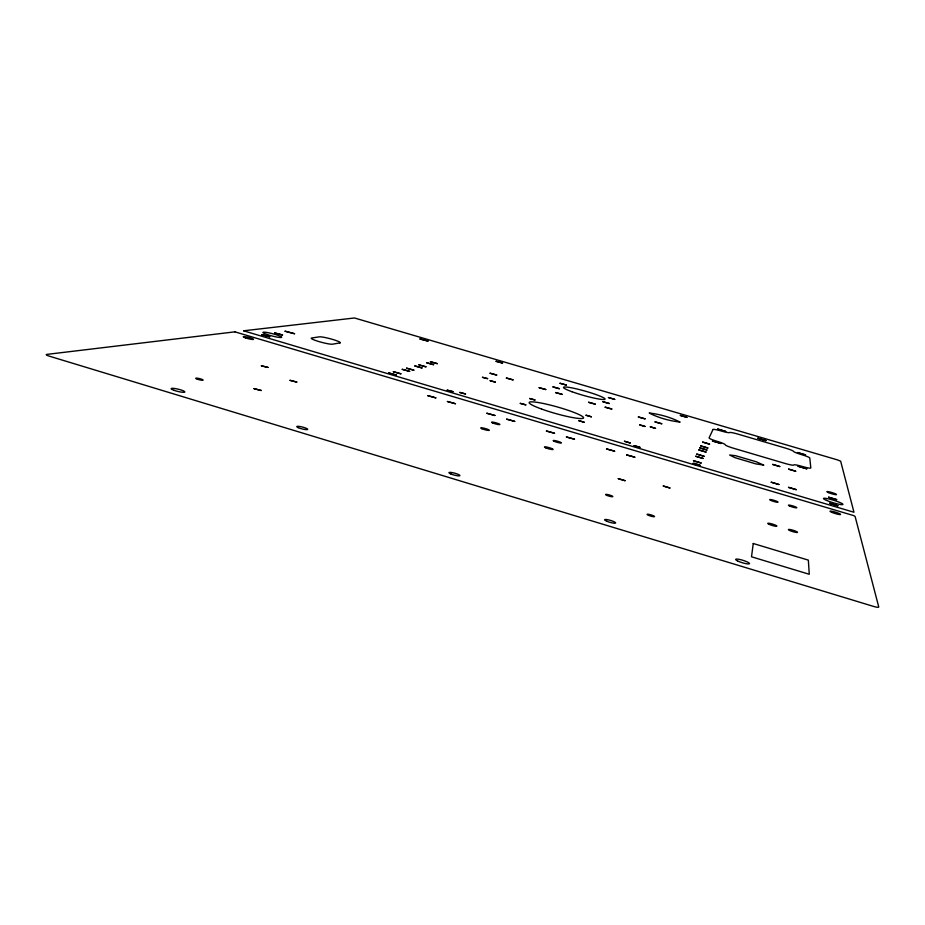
<?xml version="1.0" encoding="UTF-8"?>
<svg xmlns="http://www.w3.org/2000/svg" width="925" height="925" viewBox="0 0 925 925"><rect width="100%" height="100%" fill="white"/><g stroke="black" fill="none" stroke-linecap="round" stroke-linejoin="round"><path stroke-width="1.39" d="M243.645 330.838L853.972 512.253L840.652 461.17L837.391 459.875L354.483 317.98L243.714 330.792M495.303 382.106L490.181 380.695L495.303 382.106M566.262 385.02L560.03 383.285L566.262 385.02M559.405 388.697L552.977 386.904L559.405 388.697M753.251 543.507L751.516 556.792L809.259 574.275L808.346 560.134L753.251 543.507M709.556 444.116L702.665 442.104L709.556 444.116M534.962 399.982L529.678 398.502L534.962 399.982M707.822 447.989L700.792 445.931L707.822 447.989M706.931 449.989L699.82 447.908L706.931 449.989M706.018 452.036L698.826 449.932L706.018 452.036M704.122 456.268L696.768 454.117L704.122 456.268M703.15 458.453L695.704 456.279L703.15 458.453M701.115 462.986L693.507 460.754L701.115 462.986M700.075 465.333C690.848 464.789 690.513 460.743 700.075 465.333M713.002 429.489L709.07 437.93A8.787 0.971 16.4 0 0 717.118 441.329A8.88 0.994 16.4 0 1 725.258 444.752A8.903 0.994 16.4 0 0 733.502 448.232L785.175 463.483A8.973 0.994 16.6 0 0 793.8 464.986A8.996 0.994 16.7 0 1 802.345 466.478A8.903 0.971 16.7 0 0 810.82 467.958L809.768 457.967A8.464 0.879 16.6 0 0 801.593 454.649A8.383 0.867 16.6 0 1 793.5 451.365A8.36 0.867 16.6 0 0 785.51 448.116L737.826 434.091A8.29 0.856 16.4 0 0 729.628 432.565A8.279 0.856 16.3 0 1 721.35 431.027A8.36 0.879 16.3 0 0 713.002 429.489M502.553 363.039L496.112 361.328L502.553 363.039M487.614 378.649L482.492 377.308L487.614 378.649M661.733 423.754L655.05 421.904L661.733 423.754M267.938 367.398L261.382 365.814L267.938 367.398M634.793 457.17L626.688 454.938L634.793 457.17M465.541 393.946L459.852 392.454L465.541 393.946M645.049 418.84L638.377 416.99L645.049 418.84M452.949 391.668L447.214 390.165L452.949 391.668M614.628 451.169L606.546 448.937L614.628 451.169M525.793 404.849L520.278 403.369L525.793 404.849M611.807 409.023L605.135 407.185L611.807 409.023M574.494 439.202L566.424 436.982L574.494 439.202M837.9 505.767L829.621 503.304L837.9 505.767M836.663 499.604L828.592 497.211L836.663 499.604M595.237 404.132L588.577 402.294L595.237 404.132M427.963 341.082L419.973 338.966L427.963 341.082M554.514 433.247L546.444 431.027L554.514 433.247M796.252 489.649L788.539 487.359L796.252 489.649M562.238 394.397L555.59 392.558L562.238 394.397M514.716 421.384L506.669 419.164L514.716 421.384M806.727 468.813L798.102 466.258L806.727 468.813M778.908 484.492L771.207 482.214L778.908 484.492M763.645 465.078L755.887 463.899L734.924 457.655L729.617 455.007L735.491 455.678L756.245 461.783L763.645 465.078M795.697 471.23L788.609 469.137L795.697 471.23M545.785 389.541L539.148 387.702L545.785 389.541M494.91 415.475L486.862 413.267L494.91 415.475M296.775 382.083L290.068 380.348L296.775 382.083M805.548 454.915L797.512 452.545L805.548 454.915M779.763 466.524L772.699 464.431L779.763 466.524M261.232 390.5L254.017 388.65L261.232 390.5M513.017 379.874L506.38 378.036L513.017 379.874M455.458 403.716L447.434 401.508L455.458 403.716M496.69 375.053L490.065 373.226L496.69 375.053M669.908 487.995L663.294 486.018L669.908 487.995M765.981 440.612L757.806 438.207L765.981 440.612M435.825 397.866L427.801 395.657L435.825 397.866M294.543 333.717L285.085 331.231L294.543 333.717M282.541 335L274.725 332.954L282.541 335M269.753 336.758L261.729 334.653L269.753 336.758M721.003 443.503L712.481 440.982L721.003 443.503M624.999 480.688L618.282 478.664L624.999 480.688M725.651 431.397L717.707 429.061L725.651 431.397M433.582 364.681L426.691 362.773L433.582 364.681M437.282 363.641L430.46 361.756L437.282 363.641M425.939 366.809L418.898 364.866L425.939 366.809M413.833 370.185L406.561 368.185L413.833 370.185M421.985 367.919L414.874 365.942L421.985 367.919M679.875 422.043C669.515 420.887 658.299 417.811 649.223 413.012C659.606 414.192 670.718 417.256 679.875 422.043M409.625 371.364L402.259 369.329L409.625 371.364M396.386 375.064L388.766 372.96L396.386 375.064M400.895 373.804L393.368 371.723L400.895 373.804M639.915 447.342L634.145 445.63L639.915 447.342M630.202 442.971L624.479 441.271L630.202 442.971M655.513 428.356L650.344 426.83L655.513 428.356M686.905 417.348L680.361 415.429L686.905 417.348M645.014 426.46L639.811 424.922L645.014 426.46M584.218 422.262L578.715 420.621L584.218 422.262M591.352 416.805L586.034 415.233L591.352 416.805M609.332 403.52L602.88 401.716L609.332 403.52M614.732 399.38L608.453 397.53L614.732 399.38M339.891 342.921L332.514 344.192A11.227 1.307 14.8 0 1 319.021 341.603A11.227 1.307 14.8 0 1 311.679 338.007L319.368 336.839A11.042 1.26 14.8 0 1 332.572 339.406A11.042 1.26 14.8 0 1 339.891 342.921M234.892 331.844L46.77 354.402A5.562 0.867 13 0 0 49.337 356.171L873.512 606.407A5.804 0.994 17.9 0 0 878.75 606.939L855.093 516.428L853.787 515.641L234.892 331.844M541.622 409.058A28.236 3.388 15.8 0 0 583.548 417.915A28.236 3.388 15.8 0 0 543.993 403.624A28.236 3.388 15.8 0 0 541.622 409.058M770.93 500.448A4.336 0.578 16.8 0 0 777.902 502.252A4.336 0.578 16.8 0 0 772.849 499.997A4.336 0.578 16.8 0 0 770.93 500.448M648.598 515.375A3.897 0.636 16.5 0 0 654.53 516.624A3.897 0.636 16.5 0 0 649.327 514.439A3.897 0.636 16.5 0 0 648.598 515.375M789.696 506.044A4.359 0.578 16.9 0 0 796.668 507.848A4.359 0.578 16.9 0 0 791.534 505.57A4.359 0.578 16.9 0 0 789.696 506.044M769.057 524.302A4.787 0.705 17 0 0 776.734 526.279A4.787 0.705 17 0 0 771.173 523.7A4.787 0.705 17 0 0 769.057 524.302M267.152 334.538A9.747 1.168 14.5 0 0 281.686 337.301A9.747 1.168 14.5 0 0 267.938 332.665A9.747 1.168 14.5 0 0 267.152 334.538M789.719 530.499A4.798 0.705 17.1 0 0 797.396 532.476A4.798 0.705 17.1 0 0 791.742 529.875A4.798 0.705 17.1 0 0 789.719 530.499M492.713 422.968A4.313 0.59 15.5 0 0 499.708 424.621A4.313 0.59 15.5 0 0 494.736 422.494A4.313 0.59 15.5 0 0 492.713 422.968M554.387 441.387A4.324 0.601 15.8 0 0 561.325 443.017A4.324 0.601 15.8 0 0 556.145 440.832A4.324 0.601 15.8 0 0 554.387 441.387M197.279 379.169A3.827 0.59 13.9 0 0 203.142 380.14A3.827 0.59 13.9 0 0 197.892 378.267A3.827 0.59 13.9 0 0 197.279 379.169M481.89 428.726A4.463 0.636 15.4 0 0 489.14 430.426A4.463 0.636 15.4 0 0 484.029 428.206A4.463 0.636 15.4 0 0 481.89 428.726M545.773 447.839A4.486 0.636 15.8 0 0 552.977 449.527A4.486 0.636 15.8 0 0 547.635 447.238A4.486 0.636 15.8 0 0 545.773 447.839M826.522 500.402A10.175 1.26 17 0 0 842.675 504.599A10.175 1.26 17 0 0 830.372 499.338A10.175 1.26 17 0 0 826.522 500.402M607.066 495.453A3.781 0.601 16.2 0 0 612.824 496.632A3.781 0.601 16.2 0 0 607.748 494.563A3.781 0.601 16.2 0 0 607.066 495.453M571.893 391.703A21.599 2.289 15.8 0 0 604.904 399.311A21.599 2.289 15.8 0 0 575.963 388.754A21.599 2.289 15.8 0 0 571.893 391.703M173.946 390.292A7.065 1.145 13.7 0 0 184.815 392.038A7.065 1.145 13.7 0 0 175.183 388.558A7.065 1.145 13.7 0 0 173.946 390.292M298.22 427.651A5.677 0.96 14.4 0 0 307.516 429.57A5.677 0.96 14.4 0 0 300.995 426.703A5.677 0.96 14.4 0 0 298.22 427.651M450.787 473.924A5.7 0.983 15.3 0 0 459.829 475.762A5.7 0.983 15.3 0 0 452.707 472.698A5.7 0.983 15.3 0 0 450.787 473.924M606.835 521.261A5.77 1.006 16.3 0 0 615.622 523.007A5.77 1.006 16.3 0 0 607.864 519.746A5.77 1.006 16.3 0 0 606.835 521.261M737.526 560.908A7.273 1.26 17.1 0 0 749.238 563.868A7.273 1.26 17.1 0 0 740.925 559.741A7.273 1.26 17.1 0 0 737.526 560.908M245.495 337.891A5.319 0.659 14.4 0 0 253.496 339.394A5.319 0.659 14.4 0 0 246.073 336.862A5.319 0.659 14.4 0 0 245.495 337.891M828.291 492.562A5.099 0.613 16.9 0 0 836.397 494.678A5.099 0.613 16.9 0 0 830.245 492.077A5.099 0.613 16.9 0 0 828.291 492.562M831.656 512.277A5.55 0.717 17.1 0 0 840.467 514.566A5.55 0.717 17.1 0 0 833.76 511.652A5.55 0.717 17.1 0 0 831.656 512.277"/></g></svg>
